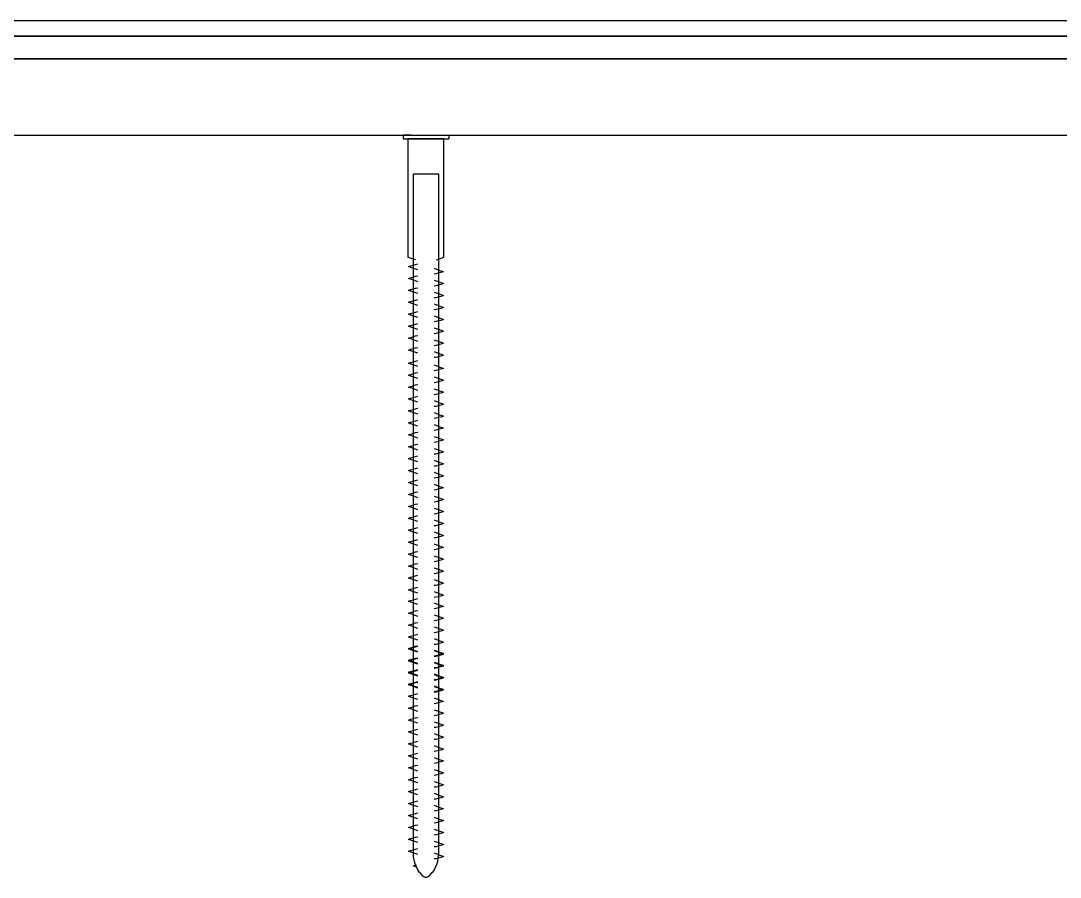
# Model space of a CAD drawing. Extents: x -195.6 to -173.8, y -15 to -11.3.
# Drawn here: x -190.168 to -187.441, y -14.943 to -12.696 of the extents above; entities that cross this region are included whole.
import ezdxf

# ---------------------------------------------------------------- set-up
doc = ezdxf.new("R2010")
doc.units = 0
doc.layers.add('SECTIONCUTEDGES', color=7, linetype='CONTINUOUS')

msp = doc.modelspace()

# ---------------------------------------------------------------- linework, layer by layer
at = {"layer": 'SECTIONCUTEDGES'}
for p, q in [((-174.0453, -12.6961), (-195.2854, -12.6961)), ((-174.0454, -12.7361), (-195.2854, -12.7361)), ((-195.2854, -12.7361), (-174.0453, -12.7361)), ((-195.2854, -12.7961), (-174.0454, -12.7961)), ((-177.1656, -12.7961), (-192.0152, -12.7961)), ((-192.0152, -12.9961), (-177.1656, -12.9961)), ((-189.1554, -12.9961), (-189.1654, -12.9961)), ((-189.1654, -12.9961), (-189.1654, -13.0061)), ((-189.1654, -13.0061), (-189.0454, -13.0061)), ((-189.1454, -12.9961), (-189.1554, -12.9961)), ((-189.1526, -13.0061), (-189.1526, -13.3162)), ((-189.1054, -13.0061), (-189.1526, -13.0061)), ((-189.1454, -12.9961), (-189.0654, -12.9961)), ((-189.0581, -13.0061), (-189.1054, -13.0061)), ((-189.0654, -12.9961), (-189.0454, -12.9961)), ((-189.0581, -13.3162), (-189.0581, -13.0061)), ((-189.0454, -12.9961), (-189.0454, -13.0061)), ((-189.1389, -13.0986), (-189.1389, -14.8816)), ((-189.0719, -13.0986), (-189.1389, -13.0986)), ((-189.0719, -14.8816), (-189.0719, -13.0986)), ((-189.1412, -13.3204), (-189.1526, -13.3162)), ((-189.1452, -13.3389), (-189.1326, -13.3352)), ((-189.1327, -13.3234), (-189.1412, -13.3204)), ((-189.1326, -13.3352), (-189.1269, -13.3338)), ((-189.0781, -13.3234), (-189.0696, -13.3204)), ((-189.0696, -13.3204), (-189.0581, -13.3162)), ((-189.1515, -13.3409), (-189.1486, -13.3399)), ((-189.1452, -13.3431), (-189.1515, -13.3409)), ((-189.1486, -13.3399), (-189.1452, -13.3389)), ((-189.1269, -13.3494), (-189.1452, -13.3431)), ((-189.0835, -13.3451), (-189.0731, -13.3492)), ((-189.0796, -13.3602), (-189.0835, -13.3608)), ((-189.0731, -13.3585), (-189.0796, -13.3602)), ((-189.0731, -13.3492), (-189.0589, -13.3544)), ((-189.0664, -13.3568), (-189.0731, -13.3585)), ((-189.0589, -13.3544), (-189.0664, -13.3568)), ((-189.1515, -13.3722), (-189.1486, -13.3712)), ((-189.1452, -13.3744), (-189.1515, -13.3722)), ((-189.1486, -13.3712), (-189.1452, -13.3702)), ((-189.1452, -13.3702), (-189.1326, -13.3665)), ((-189.1269, -13.3807), (-189.1452, -13.3744)), ((-189.1326, -13.3665), (-189.1269, -13.3651)), ((-189.0835, -13.3764), (-189.0731, -13.3805)), ((-189.0731, -13.3898), (-189.0796, -13.3915)), ((-189.0731, -13.3805), (-189.0589, -13.3857)), ((-189.0664, -13.3881), (-189.0731, -13.3898)), ((-189.0589, -13.3857), (-189.0664, -13.3881)), ((-189.1515, -13.4035), (-189.1486, -13.4025)), ((-189.1452, -13.4057), (-189.1515, -13.4035)), ((-189.1486, -13.4025), (-189.1452, -13.4015)), ((-189.1452, -13.4015), (-189.1326, -13.3978)), ((-189.1269, -13.4121), (-189.1452, -13.4057)), ((-189.1326, -13.3978), (-189.1269, -13.3964)), ((-189.0796, -13.3915), (-189.0835, -13.3921)), ((-189.0835, -13.4078), (-189.0731, -13.4118)), ((-189.0731, -13.4118), (-189.0589, -13.417)), ((-189.0589, -13.417), (-189.0664, -13.4194)), ((-189.1515, -13.4348), (-189.1486, -13.4338)), ((-189.1452, -13.4371), (-189.1515, -13.4348)), ((-189.1486, -13.4338), (-189.1452, -13.4329)), ((-189.1452, -13.4329), (-189.1326, -13.4291)), ((-189.1269, -13.4434), (-189.1452, -13.4371)), ((-189.1326, -13.4291), (-189.1269, -13.4277)), ((-189.0796, -13.4228), (-189.0835, -13.4234)), ((-189.0835, -13.4391), (-189.0731, -13.4431)), ((-189.0731, -13.4211), (-189.0796, -13.4228)), ((-189.0664, -13.4194), (-189.0731, -13.4211)), ((-189.0731, -13.4431), (-189.0589, -13.4483)), ((-189.1515, -13.4661), (-189.1486, -13.4651)), ((-189.1452, -13.4684), (-189.1515, -13.4661)), ((-189.1486, -13.4651), (-189.1452, -13.4642)), ((-189.1452, -13.4642), (-189.1326, -13.4604)), ((-189.1269, -13.4747), (-189.1452, -13.4684)), ((-189.1326, -13.4604), (-189.1269, -13.459)), ((-189.0796, -13.4541), (-189.0835, -13.4547)), ((-189.0835, -13.4704), (-189.0731, -13.4744)), ((-189.0731, -13.4525), (-189.0796, -13.4541)), ((-189.0664, -13.4507), (-189.0731, -13.4525)), ((-189.0589, -13.4483), (-189.0664, -13.4507)), ((-189.1515, -13.4974), (-189.1486, -13.4964)), ((-189.1452, -13.4997), (-189.1515, -13.4974)), ((-189.1486, -13.4964), (-189.1452, -13.4955)), ((-189.1452, -13.4955), (-189.1326, -13.4918)), ((-189.1326, -13.4918), (-189.1269, -13.4903)), ((-189.0796, -13.4855), (-189.0835, -13.486)), ((-189.0731, -13.4838), (-189.0796, -13.4855)), ((-189.0731, -13.4744), (-189.0589, -13.4796)), ((-189.0664, -13.4821), (-189.0731, -13.4838)), ((-189.0589, -13.4796), (-189.0664, -13.4821)), ((-189.1269, -13.506), (-189.1452, -13.4997)), ((-189.1452, -13.5268), (-189.1326, -13.5231)), ((-189.1326, -13.5231), (-189.1269, -13.5217)), ((-189.0835, -13.5017), (-189.0731, -13.5057)), ((-189.0796, -13.5168), (-189.0835, -13.5174)), ((-189.0731, -13.5151), (-189.0796, -13.5168)), ((-189.0731, -13.5057), (-189.0589, -13.5109)), ((-189.0664, -13.5134), (-189.0731, -13.5151)), ((-189.0589, -13.5109), (-189.0664, -13.5134)), ((-189.1515, -13.5288), (-189.1486, -13.5278)), ((-189.1452, -13.531), (-189.1515, -13.5288)), ((-189.1486, -13.5278), (-189.1452, -13.5268)), ((-189.1269, -13.5373), (-189.1452, -13.531)), ((-189.1326, -13.5544), (-189.1269, -13.553)), ((-189.0835, -13.533), (-189.0731, -13.5371)), ((-189.0796, -13.5481), (-189.0835, -13.5487)), ((-189.0731, -13.5464), (-189.0796, -13.5481)), ((-189.0731, -13.5371), (-189.0589, -13.5423)), ((-189.0664, -13.5447), (-189.0731, -13.5464)), ((-189.0589, -13.5423), (-189.0664, -13.5447)), ((-189.1515, -13.5601), (-189.1486, -13.5591)), ((-189.1452, -13.5623), (-189.1515, -13.5601)), ((-189.1486, -13.5591), (-189.1452, -13.5581)), ((-189.1452, -13.5581), (-189.1326, -13.5544)), ((-189.1269, -13.5686), (-189.1452, -13.5623)), ((-189.0835, -13.5643), (-189.0731, -13.5684)), ((-189.0796, -13.5794), (-189.0835, -13.58)), ((-189.0731, -13.5777), (-189.0796, -13.5794)), ((-189.0731, -13.5684), (-189.0589, -13.5736)), ((-189.0664, -13.576), (-189.0731, -13.5777)), ((-189.0589, -13.5736), (-189.0664, -13.576)), ((-189.1515, -13.5946), (-189.1486, -13.5936)), ((-189.1452, -13.5969), (-189.1515, -13.5946)), ((-189.1486, -13.5936), (-189.1452, -13.5927)), ((-189.1452, -13.5927), (-189.1326, -13.5889)), ((-189.1269, -13.6032), (-189.1452, -13.5969)), ((-189.1326, -13.5889), (-189.1269, -13.5875)), ((-189.0835, -13.5989), (-189.0731, -13.6029)), ((-189.0731, -13.6029), (-189.0589, -13.6081)), ((-189.0589, -13.6081), (-189.0664, -13.6105)), ((-189.1515, -13.6259), (-189.1486, -13.6249)), ((-189.1452, -13.6282), (-189.1515, -13.6259)), ((-189.1486, -13.6249), (-189.1452, -13.624)), ((-189.1452, -13.624), (-189.1326, -13.6202)), ((-189.1269, -13.6345), (-189.1452, -13.6282)), ((-189.1326, -13.6202), (-189.1269, -13.6188)), ((-189.0796, -13.6139), (-189.0835, -13.6145)), ((-189.0835, -13.6302), (-189.0731, -13.6342)), ((-189.0731, -13.6123), (-189.0796, -13.6139)), ((-189.0664, -13.6105), (-189.0731, -13.6123)), ((-189.0731, -13.6342), (-189.0589, -13.6394)), ((-189.1515, -13.6572), (-189.1486, -13.6562)), ((-189.1452, -13.6595), (-189.1515, -13.6572)), ((-189.1486, -13.6562), (-189.1452, -13.6553)), ((-189.1452, -13.6553), (-189.1326, -13.6516)), ((-189.1269, -13.6658), (-189.1452, -13.6595)), ((-189.1326, -13.6516), (-189.1269, -13.6501)), ((-189.0796, -13.6453), (-189.0835, -13.6458)), ((-189.0835, -13.6615), (-189.0731, -13.6655)), ((-189.0731, -13.6436), (-189.0796, -13.6453)), ((-189.0664, -13.6419), (-189.0731, -13.6436)), ((-189.0589, -13.6394), (-189.0664, -13.6419)), ((-189.1515, -13.6885), (-189.1486, -13.6876)), ((-189.1452, -13.6908), (-189.1515, -13.6885)), ((-189.1486, -13.6876), (-189.1452, -13.6866)), ((-189.1452, -13.6866), (-189.1326, -13.6829)), ((-189.1326, -13.6829), (-189.1269, -13.6815)), ((-189.0796, -13.6766), (-189.0835, -13.6772)), ((-189.0731, -13.6749), (-189.0796, -13.6766)), ((-189.0731, -13.6655), (-189.0589, -13.6707)), ((-189.0664, -13.6732), (-189.0731, -13.6749)), ((-189.0589, -13.6707), (-189.0664, -13.6732)), ((-189.1269, -13.6971), (-189.1452, -13.6908)), ((-189.1452, -13.7179), (-189.1326, -13.7142)), ((-189.1452, -13.7179), (-189.1326, -13.7142)), ((-189.1326, -13.7142), (-189.1269, -13.7128)), ((-189.1326, -13.7142), (-189.1269, -13.7128)), ((-189.0835, -13.6928), (-189.0731, -13.6969)), ((-189.0796, -13.7079), (-189.0835, -13.7085)), ((-189.0731, -13.7062), (-189.0796, -13.7079)), ((-189.0731, -13.6969), (-189.0589, -13.702)), ((-189.0664, -13.7045), (-189.0731, -13.7062)), ((-189.0589, -13.702), (-189.0664, -13.7045)), ((-189.1515, -13.7199), (-189.1486, -13.7189)), ((-189.1515, -13.7199), (-189.1486, -13.7189)), ((-189.1452, -13.7221), (-189.1515, -13.7199)), ((-189.1452, -13.7221), (-189.1515, -13.7199)), ((-189.1486, -13.7189), (-189.1452, -13.7179)), ((-189.1486, -13.7189), (-189.1452, -13.7179)), ((-189.1269, -13.7284), (-189.1452, -13.7221)), ((-189.1269, -13.7284), (-189.1452, -13.7221)), ((-189.1326, -13.7455), (-189.1269, -13.7441)), ((-189.1326, -13.7455), (-189.1269, -13.7441)), ((-189.0835, -13.7241), (-189.0731, -13.7282)), ((-189.0835, -13.7241), (-189.0731, -13.7282)), ((-189.0796, -13.7392), (-189.0835, -13.7398)), ((-189.0796, -13.7392), (-189.0835, -13.7398)), ((-189.0731, -13.7375), (-189.0796, -13.7392)), ((-189.0731, -13.7375), (-189.0796, -13.7392)), ((-189.0731, -13.7282), (-189.0589, -13.7334)), ((-189.0731, -13.7282), (-189.0589, -13.7334)), ((-189.0664, -13.7358), (-189.0731, -13.7375)), ((-189.0664, -13.7358), (-189.0731, -13.7375)), ((-189.0589, -13.7334), (-189.0664, -13.7358)), ((-189.0589, -13.7334), (-189.0664, -13.7358)), ((-189.1515, -13.7512), (-189.1486, -13.7502)), ((-189.1515, -13.7512), (-189.1486, -13.7502)), ((-189.1452, -13.7534), (-189.1515, -13.7512)), ((-189.1452, -13.7534), (-189.1515, -13.7512)), ((-189.1486, -13.7502), (-189.1452, -13.7492)), ((-189.1486, -13.7502), (-189.1452, -13.7492)), ((-189.1452, -13.7492), (-189.1326, -13.7455)), ((-189.1452, -13.7492), (-189.1326, -13.7455)), ((-189.1269, -13.7597), (-189.1452, -13.7534)), ((-189.1269, -13.7597), (-189.1452, -13.7534)), ((-189.0835, -13.7554), (-189.0731, -13.7595)), ((-189.0835, -13.7554), (-189.0731, -13.7595)), ((-189.0796, -13.7705), (-189.0835, -13.7711)), ((-189.0796, -13.7705), (-189.0835, -13.7711)), ((-189.0731, -13.7688), (-189.0796, -13.7705)), ((-189.0731, -13.7688), (-189.0796, -13.7705)), ((-189.0731, -13.7595), (-189.0589, -13.7647)), ((-189.0731, -13.7595), (-189.0589, -13.7647)), ((-189.0664, -13.7671), (-189.0731, -13.7688)), ((-189.0664, -13.7671), (-189.0731, -13.7688)), ((-189.0589, -13.7647), (-189.0664, -13.7671)), ((-189.0589, -13.7647), (-189.0664, -13.7671)), ((-189.1515, -13.7825), (-189.1486, -13.7815)), ((-189.1515, -13.7825), (-189.1486, -13.7815)), ((-189.1452, -13.7847), (-189.1515, -13.7825)), ((-189.1452, -13.7847), (-189.1515, -13.7825)), ((-189.1486, -13.7815), (-189.1452, -13.7805)), ((-189.1486, -13.7815), (-189.1452, -13.7805)), ((-189.1452, -13.7805), (-189.1326, -13.7768)), ((-189.1452, -13.7805), (-189.1326, -13.7768)), ((-189.1269, -13.7911), (-189.1452, -13.7847)), ((-189.1269, -13.7911), (-189.1452, -13.7847)), ((-189.1326, -13.7768), (-189.1269, -13.7754)), ((-189.1326, -13.7768), (-189.1269, -13.7754)), ((-189.0835, -13.7868), (-189.0731, -13.7908)), ((-189.0835, -13.7868), (-189.0731, -13.7908)), ((-189.0731, -13.7908), (-189.0589, -13.796)), ((-189.0731, -13.7908), (-189.0589, -13.796)), ((-189.0664, -13.7984), (-189.0731, -13.8001)), ((-189.0664, -13.7984), (-189.0731, -13.8001)), ((-189.0589, -13.796), (-189.0664, -13.7984)), ((-189.0589, -13.796), (-189.0664, -13.7984)), ((-189.1515, -13.8138), (-189.1486, -13.8128)), ((-189.1515, -13.8138), (-189.1486, -13.8128)), ((-189.1452, -13.816), (-189.1515, -13.8138)), ((-189.1452, -13.816), (-189.1515, -13.8138)), ((-189.1486, -13.8128), (-189.1452, -13.8119)), ((-189.1486, -13.8128), (-189.1452, -13.8119)), ((-189.1452, -13.8119), (-189.1326, -13.8081)), ((-189.1452, -13.8119), (-189.1326, -13.8081)), ((-189.1269, -13.8224), (-189.1452, -13.816)), ((-189.1269, -13.8224), (-189.1452, -13.816)), ((-189.1326, -13.8081), (-189.1269, -13.8067)), ((-189.1326, -13.8081), (-189.1269, -13.8067)), ((-189.0796, -13.8018), (-189.0835, -13.8024)), ((-189.0796, -13.8018), (-189.0835, -13.8024)), ((-189.0835, -13.8181), (-189.0731, -13.8221)), ((-189.0835, -13.8181), (-189.0731, -13.8221)), ((-189.0731, -13.8001), (-189.0796, -13.8018)), ((-189.0731, -13.8001), (-189.0796, -13.8018)), ((-189.0731, -13.8221), (-189.0589, -13.8273)), ((-189.0731, -13.8221), (-189.0589, -13.8273)), ((-189.1515, -13.8451), (-189.1486, -13.8441)), ((-189.1452, -13.8474), (-189.1515, -13.8451)), ((-189.1486, -13.8441), (-189.1452, -13.8432)), ((-189.1452, -13.8432), (-189.1326, -13.8394)), ((-189.1269, -13.8537), (-189.1452, -13.8474)), ((-189.1326, -13.8394), (-189.1269, -13.838)), ((-189.0796, -13.8331), (-189.0835, -13.8337)), ((-189.0796, -13.8331), (-189.0835, -13.8337)), ((-189.0835, -13.8494), (-189.0731, -13.8534)), ((-189.0731, -13.8314), (-189.0796, -13.8331)), ((-189.0731, -13.8314), (-189.0796, -13.8331)), ((-189.0664, -13.8297), (-189.0731, -13.8314)), ((-189.0664, -13.8297), (-189.0731, -13.8314)), ((-189.0731, -13.8534), (-189.0589, -13.8586)), ((-189.0589, -13.8273), (-189.0664, -13.8297)), ((-189.0589, -13.8273), (-189.0664, -13.8297)), ((-189.1515, -13.8764), (-189.1486, -13.8754)), ((-189.1452, -13.8787), (-189.1515, -13.8764)), ((-189.1486, -13.8754), (-189.1452, -13.8745)), ((-189.1452, -13.8745), (-189.1326, -13.8707)), ((-189.1269, -13.885), (-189.1452, -13.8787)), ((-189.1326, -13.8707), (-189.1269, -13.8693)), ((-189.0796, -13.8644), (-189.0835, -13.865)), ((-189.0835, -13.8807), (-189.0731, -13.8847)), ((-189.0731, -13.8628), (-189.0796, -13.8644)), ((-189.0664, -13.8611), (-189.0731, -13.8628)), ((-189.0589, -13.8586), (-189.0664, -13.8611)), ((-189.1515, -13.9077), (-189.1486, -13.9067)), ((-189.1452, -13.91), (-189.1515, -13.9077)), ((-189.1486, -13.9067), (-189.1452, -13.9058)), ((-189.1452, -13.9058), (-189.1326, -13.9021)), ((-189.1326, -13.9021), (-189.1269, -13.9006)), ((-189.0796, -13.8958), (-189.0835, -13.8964)), ((-189.0731, -13.8941), (-189.0796, -13.8958)), ((-189.0731, -13.8847), (-189.0589, -13.8899)), ((-189.0664, -13.8924), (-189.0731, -13.8941)), ((-189.0589, -13.8899), (-189.0664, -13.8924)), ((-189.1269, -13.9163), (-189.1452, -13.91)), ((-189.1452, -13.9371), (-189.1326, -13.9334)), ((-189.1326, -13.9334), (-189.1269, -13.932)), ((-189.0835, -13.912), (-189.0731, -13.9161)), ((-189.0796, -13.9271), (-189.0835, -13.9277)), ((-189.0731, -13.9254), (-189.0796, -13.9271)), ((-189.0731, -13.9161), (-189.0589, -13.9212)), ((-189.0664, -13.9237), (-189.0731, -13.9254)), ((-189.0589, -13.9212), (-189.0664, -13.9237)), ((-189.1515, -13.9391), (-189.1486, -13.9381)), ((-189.1452, -13.9413), (-189.1515, -13.9391)), ((-189.1486, -13.9381), (-189.1452, -13.9371)), ((-189.1269, -13.9476), (-189.1452, -13.9413)), ((-189.0835, -13.9433), (-189.0731, -13.9474)), ((-189.0796, -13.9584), (-189.0835, -13.959)), ((-189.0731, -13.9567), (-189.0796, -13.9584)), ((-189.0731, -13.9474), (-189.0589, -13.9526)), ((-189.0664, -13.955), (-189.0731, -13.9567)), ((-189.0589, -13.9526), (-189.0664, -13.955)), ((-189.1515, -13.9704), (-189.1486, -13.9694)), ((-189.1452, -13.9727), (-189.1515, -13.9704)), ((-189.1486, -13.9694), (-189.1452, -13.9685)), ((-189.1452, -13.9685), (-189.1326, -13.9647)), ((-189.1269, -13.979), (-189.1452, -13.9727)), ((-189.1326, -13.9647), (-189.1269, -13.9633)), ((-189.0835, -13.9747), (-189.0731, -13.9787)), ((-189.0796, -13.9897), (-189.0835, -13.9903)), ((-189.0731, -13.9881), (-189.0796, -13.9897)), ((-189.0731, -13.9787), (-189.0589, -13.9839)), ((-189.0664, -13.9864), (-189.0731, -13.9881)), ((-189.0589, -13.9839), (-189.0664, -13.9864)), ((-189.1515, -14.0017), (-189.1486, -14.0007)), ((-189.1452, -14.004), (-189.1515, -14.0017)), ((-189.1486, -14.0007), (-189.1452, -13.9998)), ((-189.1452, -13.9998), (-189.1326, -13.996)), ((-189.1269, -14.0103), (-189.1452, -14.004)), ((-189.1326, -13.996), (-189.1269, -13.9946)), ((-189.0835, -14.006), (-189.0731, -14.01)), ((-189.0731, -14.01), (-189.0589, -14.0152)), ((-189.0589, -14.0152), (-189.0664, -14.0177)), ((-189.1515, -14.033), (-189.1486, -14.032)), ((-189.1452, -14.0353), (-189.1515, -14.033)), ((-189.1486, -14.032), (-189.1452, -14.0311)), ((-189.1452, -14.0311), (-189.1326, -14.0274)), ((-189.1269, -14.0416), (-189.1452, -14.0353)), ((-189.1326, -14.0274), (-189.1269, -14.0259)), ((-189.0796, -14.0211), (-189.0835, -14.0216)), ((-189.0835, -14.0373), (-189.0731, -14.0414)), ((-189.0731, -14.0194), (-189.0796, -14.0211)), ((-189.0664, -14.0177), (-189.0731, -14.0194)), ((-189.0731, -14.0414), (-189.0589, -14.0465)), ((-189.1515, -14.0644), (-189.1486, -14.0634)), ((-189.1452, -14.0666), (-189.1515, -14.0644)), ((-189.1486, -14.0634), (-189.1452, -14.0624)), ((-189.1452, -14.0624), (-189.1326, -14.0587)), ((-189.1269, -14.0729), (-189.1452, -14.0666)), ((-189.1326, -14.0587), (-189.1269, -14.0573)), ((-189.0796, -14.0524), (-189.0835, -14.053)), ((-189.0835, -14.0686), (-189.0731, -14.0727)), ((-189.0731, -14.0507), (-189.0796, -14.0524)), ((-189.0664, -14.049), (-189.0731, -14.0507)), ((-189.0589, -14.0465), (-189.0664, -14.049)), ((-189.1515, -14.0957), (-189.1486, -14.0947)), ((-189.1452, -14.0979), (-189.1515, -14.0957)), ((-189.1486, -14.0947), (-189.1452, -14.0937)), ((-189.1452, -14.0937), (-189.1326, -14.09)), ((-189.1269, -14.1042), (-189.1452, -14.0979)), ((-189.1326, -14.09), (-189.1269, -14.0886)), ((-189.0796, -14.0837), (-189.0835, -14.0843)), ((-189.0731, -14.082), (-189.0796, -14.0837)), ((-189.0731, -14.0727), (-189.0589, -14.0779)), ((-189.0664, -14.0803), (-189.0731, -14.082)), ((-189.0589, -14.0779), (-189.0664, -14.0803)), ((-189.1515, -14.127), (-189.1486, -14.126)), ((-189.1486, -14.126), (-189.1452, -14.125)), ((-189.1452, -14.125), (-189.1326, -14.1213)), ((-189.1326, -14.1213), (-189.1269, -14.1199)), ((-189.0835, -14.0999), (-189.0731, -14.104)), ((-189.0796, -14.115), (-189.0835, -14.1156)), ((-189.0731, -14.1133), (-189.0796, -14.115)), ((-189.0731, -14.104), (-189.0589, -14.1092)), ((-189.0664, -14.1116), (-189.0731, -14.1133)), ((-189.0589, -14.1092), (-189.0664, -14.1116)), ((-189.1452, -14.1292), (-189.1515, -14.127)), ((-189.1269, -14.1355), (-189.1452, -14.1292)), ((-189.1452, -14.1563), (-189.1326, -14.1526)), ((-189.1326, -14.1526), (-189.1269, -14.1512)), ((-189.0835, -14.1312), (-189.0731, -14.1353)), ((-189.0796, -14.1463), (-189.0835, -14.1469)), ((-189.0731, -14.1446), (-189.0796, -14.1463)), ((-189.0731, -14.1353), (-189.0589, -14.1405)), ((-189.0664, -14.1429), (-189.0731, -14.1446)), ((-189.0589, -14.1405), (-189.0664, -14.1429)), ((-189.1515, -14.1583), (-189.1486, -14.1573)), ((-189.1452, -14.1605), (-189.1515, -14.1583)), ((-189.1486, -14.1573), (-189.1452, -14.1563)), ((-189.1269, -14.1669), (-189.1452, -14.1605)), ((-189.0835, -14.1626), (-189.0731, -14.1666)), ((-189.0796, -14.1776), (-189.0835, -14.1782)), ((-189.0731, -14.1759), (-189.0796, -14.1776)), ((-189.0731, -14.1666), (-189.0589, -14.1718)), ((-189.0664, -14.1742), (-189.0731, -14.1759)), ((-189.0589, -14.1718), (-189.0664, -14.1742)), ((-189.1515, -14.1896), (-189.1486, -14.1886)), ((-189.1452, -14.1919), (-189.1515, -14.1896)), ((-189.1486, -14.1886), (-189.1452, -14.1877)), ((-189.1452, -14.1877), (-189.1326, -14.1839)), ((-189.1269, -14.1982), (-189.1452, -14.1919)), ((-189.1326, -14.1839), (-189.1269, -14.1825)), ((-189.0835, -14.1939), (-189.0731, -14.1979)), ((-189.0731, -14.2073), (-189.0796, -14.2089)), ((-189.0731, -14.1979), (-189.0589, -14.2031)), ((-189.0664, -14.2055), (-189.0731, -14.2073)), ((-189.0589, -14.2031), (-189.0664, -14.2055)), ((-189.1515, -14.2192), (-189.1486, -14.2182)), ((-189.1452, -14.2214), (-189.1515, -14.2192)), ((-189.1486, -14.2182), (-189.1452, -14.2172)), ((-189.1452, -14.2172), (-189.1326, -14.2135)), ((-189.1269, -14.2277), (-189.1452, -14.2214)), ((-189.1326, -14.2135), (-189.1269, -14.2121)), ((-189.0796, -14.2089), (-189.0835, -14.2095)), ((-189.0835, -14.2235), (-189.0731, -14.2275)), ((-189.0731, -14.2275), (-189.0589, -14.2327)), ((-189.0664, -14.2351), (-189.0731, -14.2368)), ((-189.0589, -14.2327), (-189.0664, -14.2351)), ((-189.1515, -14.2505), (-189.1486, -14.2495)), ((-189.1452, -14.2527), (-189.1515, -14.2505)), ((-189.1486, -14.2495), (-189.1452, -14.2486)), ((-189.1452, -14.2486), (-189.1326, -14.2448)), ((-189.1269, -14.2591), (-189.1452, -14.2527)), ((-189.1326, -14.2448), (-189.1269, -14.2434)), ((-189.0796, -14.2385), (-189.0835, -14.2391)), ((-189.0835, -14.2548), (-189.0731, -14.2588)), ((-189.0731, -14.2368), (-189.0796, -14.2385)), ((-189.0731, -14.2588), (-189.0589, -14.264)), ((-189.1515, -14.2818), (-189.1486, -14.2808)), ((-189.1452, -14.2841), (-189.1515, -14.2818)), ((-189.1486, -14.2808), (-189.1452, -14.2799)), ((-189.1452, -14.2799), (-189.1326, -14.2761)), ((-189.1269, -14.2904), (-189.1452, -14.2841)), ((-189.1326, -14.2761), (-189.1269, -14.2747)), ((-189.0796, -14.2698), (-189.0835, -14.2704)), ((-189.0835, -14.2861), (-189.0731, -14.2901)), ((-189.0731, -14.2681), (-189.0796, -14.2698)), ((-189.0664, -14.2664), (-189.0731, -14.2681)), ((-189.0731, -14.2901), (-189.0589, -14.2953)), ((-189.0589, -14.264), (-189.0664, -14.2664)), ((-189.1515, -14.3131), (-189.1486, -14.3121)), ((-189.1452, -14.3154), (-189.1515, -14.3131)), ((-189.1486, -14.3121), (-189.1452, -14.3112)), ((-189.1452, -14.3112), (-189.1326, -14.3074)), ((-189.1269, -14.3217), (-189.1452, -14.3154)), ((-189.1326, -14.3074), (-189.1269, -14.306)), ((-189.0796, -14.3011), (-189.0835, -14.3017)), ((-189.0835, -14.3174), (-189.0731, -14.3214)), ((-189.0731, -14.2995), (-189.0796, -14.3011)), ((-189.0664, -14.2978), (-189.0731, -14.2995)), ((-189.0589, -14.2953), (-189.0664, -14.2978)), ((-189.1515, -14.3431), (-189.1486, -14.3421)), ((-189.1452, -14.3454), (-189.1515, -14.3431)), ((-189.1515, -14.3444), (-189.1486, -14.3434)), ((-189.1452, -14.3467), (-189.1515, -14.3444)), ((-189.1486, -14.3421), (-189.1452, -14.3412)), ((-189.1486, -14.3434), (-189.1452, -14.3425)), ((-189.1452, -14.3412), (-189.1326, -14.3374)), ((-189.1452, -14.3425), (-189.1326, -14.3388)), ((-189.1326, -14.3374), (-189.1269, -14.336)), ((-189.1326, -14.3388), (-189.1269, -14.3373)), ((-189.0796, -14.3325), (-189.0835, -14.333)), ((-189.0731, -14.3308), (-189.0796, -14.3325)), ((-189.0731, -14.3214), (-189.0589, -14.3266)), ((-189.0664, -14.3291), (-189.0731, -14.3308)), ((-189.0589, -14.3266), (-189.0664, -14.3291)), ((-189.1269, -14.3517), (-189.1452, -14.3454)), ((-189.1269, -14.353), (-189.1452, -14.3467)), ((-189.1452, -14.3725), (-189.1326, -14.3688)), ((-189.1452, -14.3738), (-189.1326, -14.3701)), ((-189.1326, -14.3688), (-189.1269, -14.3673)), ((-189.1326, -14.3701), (-189.1269, -14.3687)), ((-189.0835, -14.3474), (-189.0731, -14.3514)), ((-189.0835, -14.3487), (-189.0731, -14.3528)), ((-189.0796, -14.3625), (-189.0835, -14.363)), ((-189.0796, -14.3638), (-189.0835, -14.3644)), ((-189.0731, -14.3608), (-189.0796, -14.3625)), ((-189.0731, -14.3621), (-189.0796, -14.3638)), ((-189.0731, -14.3514), (-189.0589, -14.3566)), ((-189.0731, -14.3528), (-189.0589, -14.3579)), ((-189.0664, -14.3591), (-189.0731, -14.3608)), ((-189.0664, -14.3604), (-189.0731, -14.3621)), ((-189.0589, -14.3566), (-189.0664, -14.3591)), ((-189.0589, -14.3579), (-189.0664, -14.3604)), ((-189.1515, -14.3744), (-189.1486, -14.3734)), ((-189.1452, -14.3767), (-189.1515, -14.3744)), ((-189.1515, -14.3758), (-189.1486, -14.3748)), ((-189.1452, -14.378), (-189.1515, -14.3758)), ((-189.1486, -14.3734), (-189.1452, -14.3725)), ((-189.1486, -14.3748), (-189.1452, -14.3738)), ((-189.1269, -14.383), (-189.1452, -14.3767)), ((-189.1269, -14.3843), (-189.1452, -14.378)), ((-189.1326, -14.4001), (-189.1269, -14.3987)), ((-189.0835, -14.3787), (-189.0731, -14.3827)), ((-189.0835, -14.38), (-189.0731, -14.3841)), ((-189.0796, -14.3938), (-189.0835, -14.3944)), ((-189.0796, -14.3951), (-189.0835, -14.3957)), ((-189.0731, -14.3921), (-189.0796, -14.3938)), ((-189.0731, -14.3934), (-189.0796, -14.3951)), ((-189.0731, -14.3827), (-189.0589, -14.3879)), ((-189.0731, -14.3841), (-189.0589, -14.3893)), ((-189.0664, -14.3904), (-189.0731, -14.3921)), ((-189.0664, -14.3917), (-189.0731, -14.3934)), ((-189.0589, -14.3879), (-189.0664, -14.3904)), ((-189.0589, -14.3893), (-189.0664, -14.3917)), ((-189.1515, -14.4057), (-189.1486, -14.4048)), ((-189.1452, -14.408), (-189.1515, -14.4057)), ((-189.1515, -14.4071), (-189.1486, -14.4061)), ((-189.1452, -14.4093), (-189.1515, -14.4071)), ((-189.1486, -14.4048), (-189.1452, -14.4038)), ((-189.1486, -14.4061), (-189.1452, -14.4051)), ((-189.1452, -14.4038), (-189.1326, -14.4001)), ((-189.1452, -14.4051), (-189.1326, -14.4014)), ((-189.1269, -14.4143), (-189.1452, -14.408)), ((-189.1269, -14.4156), (-189.1452, -14.4093)), ((-189.1326, -14.4014), (-189.1269, -14.4)), ((-189.0835, -14.41), (-189.0731, -14.4141)), ((-189.0835, -14.4113), (-189.0731, -14.4154)), ((-189.0796, -14.4251), (-189.0835, -14.4257)), ((-189.0796, -14.4264), (-189.0835, -14.427)), ((-189.0731, -14.4234), (-189.0796, -14.4251)), ((-189.0731, -14.4247), (-189.0796, -14.4264)), ((-189.0731, -14.4141), (-189.0589, -14.4193)), ((-189.0731, -14.4154), (-189.0589, -14.4206)), ((-189.0664, -14.4217), (-189.0731, -14.4234)), ((-189.0664, -14.423), (-189.0731, -14.4247)), ((-189.0589, -14.4193), (-189.0664, -14.4217)), ((-189.0589, -14.4206), (-189.0664, -14.423)), ((-189.1515, -14.4371), (-189.1486, -14.4361)), ((-189.1452, -14.4393), (-189.1515, -14.4371)), ((-189.1515, -14.4384), (-189.1486, -14.4374)), ((-189.1452, -14.4406), (-189.1515, -14.4384)), ((-189.1486, -14.4361), (-189.1452, -14.4351)), ((-189.1486, -14.4374), (-189.1452, -14.4364)), ((-189.1452, -14.4351), (-189.1326, -14.4314)), ((-189.1452, -14.4364), (-189.1326, -14.4327)), ((-189.1269, -14.4456), (-189.1452, -14.4393)), ((-189.1269, -14.4469), (-189.1452, -14.4406)), ((-189.1326, -14.4314), (-189.1269, -14.43)), ((-189.1326, -14.4327), (-189.1269, -14.4313)), ((-189.0835, -14.4413), (-189.0731, -14.4454)), ((-189.0835, -14.4426), (-189.0731, -14.4467)), ((-189.0731, -14.4454), (-189.0589, -14.4506)), ((-189.0731, -14.4467), (-189.0589, -14.4519)), ((-189.0664, -14.453), (-189.0731, -14.4547)), ((-189.0589, -14.4506), (-189.0664, -14.453)), ((-189.0589, -14.4519), (-189.0664, -14.4543)), ((-189.1515, -14.4684), (-189.1486, -14.4674)), ((-189.1452, -14.4706), (-189.1515, -14.4684)), ((-189.1486, -14.4674), (-189.1452, -14.4664)), ((-189.1452, -14.4664), (-189.1326, -14.4627)), ((-189.1269, -14.4769), (-189.1452, -14.4706)), ((-189.1326, -14.4627), (-189.1269, -14.4613)), ((-189.0796, -14.4564), (-189.0835, -14.457)), ((-189.0796, -14.4577), (-189.0835, -14.4583)), ((-189.0835, -14.4726), (-189.0731, -14.4767)), ((-189.0731, -14.4547), (-189.0796, -14.4564)), ((-189.0731, -14.456), (-189.0796, -14.4577)), ((-189.0664, -14.4543), (-189.0731, -14.456)), ((-189.0731, -14.4767), (-189.0589, -14.4819)), ((-189.1515, -14.4997), (-189.1486, -14.4987)), ((-189.1452, -14.5019), (-189.1515, -14.4997)), ((-189.1486, -14.4987), (-189.1452, -14.4977)), ((-189.1452, -14.4977), (-189.1326, -14.494)), ((-189.1269, -14.5083), (-189.1452, -14.5019)), ((-189.1326, -14.494), (-189.1269, -14.4926)), ((-189.0796, -14.4877), (-189.0835, -14.4883)), ((-189.0835, -14.504), (-189.0731, -14.508)), ((-189.0731, -14.486), (-189.0796, -14.4877)), ((-189.0664, -14.4843), (-189.0731, -14.486)), ((-189.0731, -14.508), (-189.0589, -14.5132)), ((-189.0589, -14.4819), (-189.0664, -14.4843)), ((-189.1515, -14.531), (-189.1486, -14.53)), ((-189.1452, -14.5333), (-189.1515, -14.531)), ((-189.1486, -14.53), (-189.1452, -14.5291)), ((-189.1452, -14.5291), (-189.1326, -14.5253)), ((-189.1269, -14.5396), (-189.1452, -14.5333)), ((-189.1326, -14.5253), (-189.1269, -14.5239)), ((-189.0796, -14.519), (-189.0835, -14.5196)), ((-189.0835, -14.5353), (-189.0731, -14.5393)), ((-189.0731, -14.5173), (-189.0796, -14.519)), ((-189.0664, -14.5156), (-189.0731, -14.5173)), ((-189.0589, -14.5132), (-189.0664, -14.5156)), ((-189.1515, -14.5623), (-189.1486, -14.5613)), ((-189.1452, -14.5646), (-189.1515, -14.5623)), ((-189.1486, -14.5613), (-189.1452, -14.5604)), ((-189.1452, -14.5604), (-189.1326, -14.5566)), ((-189.1326, -14.5566), (-189.1269, -14.5552)), ((-189.0796, -14.5503), (-189.0835, -14.5509)), ((-189.0731, -14.5486), (-189.0796, -14.5503)), ((-189.0731, -14.5393), (-189.0589, -14.5445)), ((-189.0664, -14.5469), (-189.0731, -14.5486)), ((-189.0589, -14.5445), (-189.0664, -14.5469)), ((-189.1269, -14.5709), (-189.1452, -14.5646)), ((-189.1452, -14.5917), (-189.1326, -14.5879)), ((-189.1326, -14.5879), (-189.1269, -14.5865)), ((-189.0835, -14.5666), (-189.0731, -14.5706)), ((-189.0796, -14.5816), (-189.0835, -14.5822)), ((-189.0731, -14.58), (-189.0796, -14.5816)), ((-189.0731, -14.5706), (-189.0589, -14.5758)), ((-189.0664, -14.5783), (-189.0731, -14.58)), ((-189.0589, -14.5758), (-189.0664, -14.5783)), ((-189.1515, -14.5936), (-189.1486, -14.5926)), ((-189.1452, -14.5959), (-189.1515, -14.5936)), ((-189.1486, -14.5926), (-189.1452, -14.5917)), ((-189.1269, -14.6022), (-189.1452, -14.5959)), ((-189.0835, -14.5979), (-189.0731, -14.6019)), ((-189.0796, -14.613), (-189.0835, -14.6136)), ((-189.0731, -14.6113), (-189.0796, -14.613)), ((-189.0731, -14.6019), (-189.0589, -14.6071)), ((-189.0664, -14.6096), (-189.0731, -14.6113)), ((-189.0589, -14.6071), (-189.0664, -14.6096)), ((-189.1515, -14.6249), (-189.1486, -14.624)), ((-189.1452, -14.6272), (-189.1515, -14.6249)), ((-189.1486, -14.624), (-189.1452, -14.623)), ((-189.1452, -14.623), (-189.1326, -14.6193)), ((-189.1269, -14.6335), (-189.1452, -14.6272)), ((-189.1326, -14.6193), (-189.1269, -14.6178)), ((-189.0835, -14.6292), (-189.0731, -14.6333)), ((-189.0796, -14.6443), (-189.0835, -14.6449)), ((-189.0731, -14.6426), (-189.0796, -14.6443)), ((-189.0731, -14.6333), (-189.0589, -14.6384)), ((-189.0664, -14.6409), (-189.0731, -14.6426)), ((-189.0589, -14.6384), (-189.0664, -14.6409)), ((-189.1515, -14.6563), (-189.1486, -14.6553)), ((-189.1452, -14.6585), (-189.1515, -14.6563)), ((-189.1486, -14.6553), (-189.1452, -14.6543)), ((-189.1452, -14.6543), (-189.1326, -14.6506)), ((-189.1269, -14.6648), (-189.1452, -14.6585)), ((-189.1326, -14.6506), (-189.1269, -14.6492)), ((-189.0835, -14.6605), (-189.0731, -14.6646)), ((-189.0731, -14.6646), (-189.0589, -14.6698)), ((-189.0589, -14.6698), (-189.0664, -14.6722)), ((-189.1515, -14.6876), (-189.1486, -14.6866)), ((-189.1452, -14.6898), (-189.1515, -14.6876)), ((-189.1486, -14.6866), (-189.1452, -14.6856)), ((-189.1452, -14.6856), (-189.1326, -14.6819)), ((-189.1269, -14.6961), (-189.1452, -14.6898)), ((-189.1326, -14.6819), (-189.1269, -14.6805)), ((-189.0796, -14.6756), (-189.0835, -14.6762)), ((-189.0835, -14.6918), (-189.0731, -14.6959)), ((-189.0731, -14.6739), (-189.0796, -14.6756)), ((-189.0664, -14.6722), (-189.0731, -14.6739)), ((-189.0731, -14.6959), (-189.0589, -14.7011)), ((-189.1515, -14.7189), (-189.1486, -14.7179)), ((-189.1452, -14.7211), (-189.1515, -14.7189)), ((-189.1486, -14.7179), (-189.1452, -14.7169)), ((-189.1452, -14.7169), (-189.1326, -14.7132)), ((-189.1269, -14.7274), (-189.1452, -14.7211)), ((-189.1326, -14.7132), (-189.1269, -14.7118)), ((-189.0796, -14.7069), (-189.0835, -14.7075)), ((-189.0835, -14.7231), (-189.0731, -14.7272)), ((-189.0731, -14.7052), (-189.0796, -14.7069)), ((-189.0664, -14.7035), (-189.0731, -14.7052)), ((-189.0589, -14.7011), (-189.0664, -14.7035)), ((-189.1515, -14.7502), (-189.1486, -14.7492)), ((-189.1452, -14.7524), (-189.1515, -14.7502)), ((-189.1486, -14.7492), (-189.1452, -14.7482)), ((-189.1452, -14.7482), (-189.1326, -14.7445)), ((-189.1269, -14.7588), (-189.1452, -14.7524)), ((-189.1326, -14.7445), (-189.1269, -14.7431)), ((-189.0796, -14.7382), (-189.0835, -14.7388)), ((-189.0731, -14.7365), (-189.0796, -14.7382)), ((-189.0731, -14.7272), (-189.0589, -14.7324)), ((-189.0664, -14.7348), (-189.0731, -14.7365)), ((-189.0589, -14.7324), (-189.0664, -14.7348)), ((-189.1515, -14.7815), (-189.1486, -14.7805)), ((-189.1486, -14.7805), (-189.1452, -14.7796)), ((-189.1452, -14.7796), (-189.1326, -14.7758)), ((-189.1326, -14.7758), (-189.1269, -14.7744)), ((-189.0835, -14.7545), (-189.0731, -14.7585)), ((-189.0796, -14.7695), (-189.0835, -14.7701)), ((-189.0731, -14.7678), (-189.0796, -14.7695)), ((-189.0731, -14.7585), (-189.0589, -14.7637)), ((-189.0664, -14.7661), (-189.0731, -14.7678)), ((-189.0589, -14.7637), (-189.0664, -14.7661)), ((-189.1452, -14.7838), (-189.1515, -14.7815)), ((-189.1269, -14.7901), (-189.1452, -14.7838)), ((-189.1452, -14.8109), (-189.1326, -14.8071)), ((-189.1326, -14.8071), (-189.1269, -14.8057)), ((-189.0835, -14.7858), (-189.0731, -14.7898)), ((-189.0796, -14.8008), (-189.0835, -14.8014)), ((-189.0731, -14.7992), (-189.0796, -14.8008)), ((-189.0731, -14.7898), (-189.0589, -14.795)), ((-189.0664, -14.7974), (-189.0731, -14.7992)), ((-189.0589, -14.795), (-189.0664, -14.7974)), ((-189.1515, -14.8128), (-189.1486, -14.8118)), ((-189.1452, -14.8151), (-189.1515, -14.8128)), ((-189.1486, -14.8118), (-189.1452, -14.8109)), ((-189.1269, -14.8214), (-189.1452, -14.8151)), ((-189.0835, -14.8171), (-189.0731, -14.8211)), ((-189.0796, -14.8322), (-189.0835, -14.8327)), ((-189.0731, -14.8305), (-189.0796, -14.8322)), ((-189.0731, -14.8211), (-189.0589, -14.8263)), ((-189.0664, -14.8288), (-189.0731, -14.8305)), ((-189.0589, -14.8263), (-189.0664, -14.8288)), ((-189.1515, -14.8441), (-189.1486, -14.8431)), ((-189.1452, -14.8464), (-189.1515, -14.8441)), ((-189.1486, -14.8431), (-189.1452, -14.8422)), ((-189.1452, -14.8422), (-189.1326, -14.8385)), ((-189.1269, -14.8527), (-189.1452, -14.8464)), ((-189.1326, -14.8385), (-189.1269, -14.837)), ((-189.0835, -14.8484), (-189.0731, -14.8524)), ((-189.0731, -14.8618), (-189.0796, -14.8635)), ((-189.0731, -14.8524), (-189.0589, -14.8576)), ((-189.0664, -14.8601), (-189.0731, -14.8618)), ((-189.0589, -14.8576), (-189.0664, -14.8601)), ((-189.1515, -14.8754), (-189.1486, -14.8745)), ((-189.1452, -14.8777), (-189.1515, -14.8754)), ((-189.1486, -14.8745), (-189.1452, -14.8735)), ((-189.1452, -14.8735), (-189.1326, -14.8698)), ((-189.1269, -14.884), (-189.1452, -14.8777)), ((-189.1389, -14.8816), (-189.1386, -14.8881)), ((-189.1386, -14.8881), (-189.1378, -14.8945)), ((-189.1326, -14.8698), (-189.1269, -14.8684)), ((-189.0796, -14.8635), (-189.0835, -14.8641)), ((-189.0835, -14.8797), (-189.0731, -14.8838)), ((-189.0731, -14.8838), (-189.0589, -14.8889)), ((-189.073, -14.8945), (-189.0722, -14.8881)), ((-189.0722, -14.8881), (-189.0719, -14.8816)), ((-189.0589, -14.8889), (-189.0664, -14.8914)), ((-189.138, -14.9135), (-189.1333, -14.9117)), ((-189.1321, -14.9158), (-189.138, -14.9135)), ((-189.1378, -14.8945), (-189.1365, -14.9009)), ((-189.1365, -14.9009), (-189.1346, -14.9072)), ((-189.1346, -14.9072), (-189.1322, -14.9135)), ((-189.1333, -14.9117), (-189.1302, -14.911)), ((-189.1322, -14.9135), (-189.1292, -14.9196)), ((-189.1289, -14.9171), (-189.1321, -14.9158)), ((-189.0796, -14.8948), (-189.0835, -14.8954)), ((-189.0816, -14.9196), (-189.0786, -14.9135)), ((-189.0731, -14.8931), (-189.0796, -14.8948)), ((-189.0786, -14.9135), (-189.0762, -14.9072)), ((-189.0762, -14.9072), (-189.0743, -14.9009)), ((-189.0743, -14.9009), (-189.073, -14.8945)), ((-189.0664, -14.8914), (-189.0731, -14.8931)), ((-189.1292, -14.9196), (-189.1258, -14.9256)), ((-189.122, -14.9312), (-189.1258, -14.9256)), ((-189.1218, -14.9314), (-189.122, -14.9312)), ((-189.1218, -14.9314), (-189.1167, -14.9371)), ((-189.115, -14.9387), (-189.1167, -14.9371)), ((-189.115, -14.9387), (-189.1109, -14.9417)), ((-189.1109, -14.9417), (-189.1091, -14.9426)), ((-189.1091, -14.9426), (-189.108, -14.943)), ((-189.108, -14.943), (-189.1054, -14.9434)), ((-189.1054, -14.9434), (-189.1028, -14.943)), ((-189.1028, -14.943), (-189.1017, -14.9426)), ((-189.1017, -14.9426), (-189.0999, -14.9417)), ((-189.0999, -14.9417), (-189.0958, -14.9387)), ((-189.0958, -14.9387), (-189.0941, -14.9371)), ((-189.0941, -14.9371), (-189.089, -14.9314)), ((-189.089, -14.9314), (-189.0888, -14.9312)), ((-189.085, -14.9256), (-189.0888, -14.9312)), ((-189.0857, -14.927), (-189.086, -14.9271)), ((-189.0851, -14.927), (-189.0857, -14.927)), ((-189.0854, -14.9258), (-189.0853, -14.9259)), ((-189.0853, -14.9259), (-189.0839, -14.9267)), ((-189.0844, -14.9268), (-189.0851, -14.927)), ((-189.085, -14.9256), (-189.0816, -14.9196)), ((-189.0839, -14.9267), (-189.0844, -14.9268))]:
    msp.add_line(p, q, dxfattribs=at)

doc.saveas('drawing.dxf')
